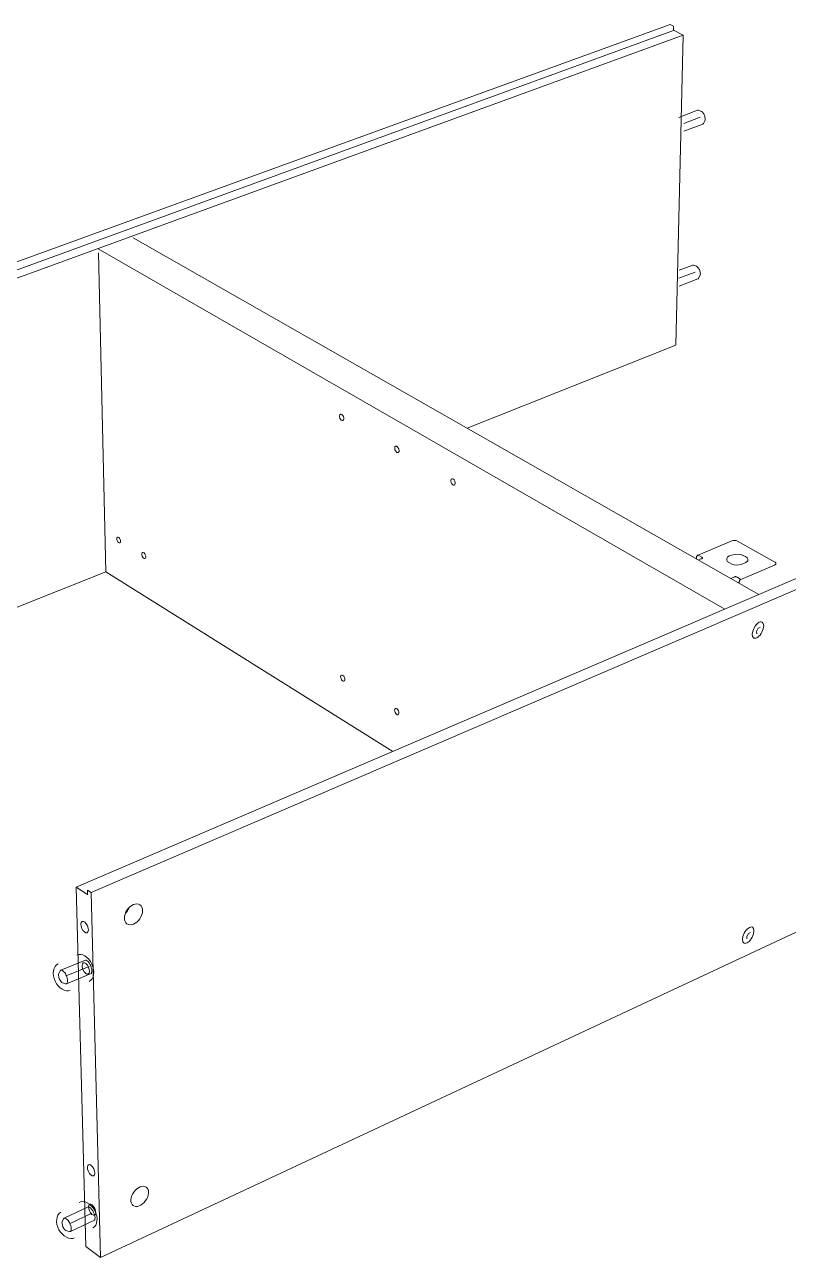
# Model space of a CAD drawing. Header units: metres. Extents: x -0.7 to 7.4, y 0 to 11.2.
# Drawn here: x 0.8273 to 0.8762, y 0.8441 to 0.9231 of the extents above; entities that cross this region are included whole.
import ezdxf

# ---------------------------------------------------------------- set-up
doc = ezdxf.new("R2010")
doc.units = ezdxf.units.M
doc.header["$MEASUREMENT"] = 0
doc.layers.add('PDF7_Geometry_Num_Penna__7', color=7, linetype='Continuous', lineweight=18)

msp = doc.modelspace()

# ---------------------------------------------------------------- linework, layer by layer
at = {"layer": 'PDF7_Geometry_Num_Penna__7', "color": 7, "linetype": 'Continuous', "lineweight": 18, "flags": 128}
for points in [[(0.791054430434857, 0.8949423627813343), (0.8686461387681904, 0.9231173127813344), (0.8688556887681903, 0.9230125377813343)], [(0.8688484921015236, 0.9227639352813343), (0.8688559004348569, 0.9230126436146677)], [(0.7912391096015237, 0.8944309408368898), (0.8688622151570792, 0.9227424158368899)], [(0.8694774948793014, 0.9224516563924454), (0.7918543893237459, 0.8941401813924454), (0.7912691309904125, 0.8945374091702232), (0.791249375434857, 0.8948108119480009)], [(0.8556324487681902, 0.897246178059112), (0.8690118987681903, 0.9025710058368899), (0.8694775654348569, 0.9224517975035564), (0.8688485626570792, 0.9227640058368899)], [(0.8695106207126347, 0.9167916897257787), (0.8705537846015237, 0.917181861948001)], [(0.872139944045968, 0.8856562991702231), (0.8319945384904125, 0.9087427825035566)], [(0.8342354534904125, 0.9094460450035565), (0.8743194757126348, 0.8865923950035566)], [(0.8324868751570792, 0.8880332452813342), (0.8320003946015235, 0.9085003536146676)], [(0.8692005643237458, 0.9068643113924454), (0.8702437282126347, 0.9072548363924453)], [(0.8692085018237458, 0.9063638961146677), (0.870417824045968, 0.906817215559112)], [(0.8305805346015237, 0.8678353063924454), (0.9105513762681903, 0.9021295397257787), (0.911024804045968, 0.9018928258368899)], [(0.9115755959904126, 0.9018976941702231), (0.8315313765459682, 0.8674764608368898)], [(0.8703209159904125, 0.8888717627813344), (0.870323385434857, 0.8889599572257788)], [(0.8703233148793014, 0.8889599572257788), (0.8703282537681902, 0.8889864155591121), (0.8703356621015237, 0.8890156961146676), (0.8703473037681904, 0.8890428600035565), (0.8703645898793014, 0.8890668488924454), (0.870384345434857, 0.8890887211146676), (0.8704058648793014, 0.8891081238924455), (0.8704280898793014, 0.8891208238924454)], [(0.8704497504348571, 0.8887990905591122), (0.8706060309904126, 0.8888647072257788)], [(0.8706061721015237, 0.8888645308368898), (0.870632630434857, 0.8888768780591121)], [(0.8729245218237459, 0.8876995527813343), (0.8731682912681903, 0.88756055833689), (0.8753287023793014, 0.8884791916702233)], [(0.8754162265459682, 0.8885747944480009), (0.8754112876570792, 0.8885525694480011), (0.8754014098793014, 0.8885331666702232), (0.8753820071015237, 0.8885137638924454), (0.8753576654348569, 0.8884964777813343), (0.8753287376570792, 0.8884791916702233)], [(0.8753452476570792, 0.888669550559112), (0.8753699421015236, 0.8886522644480009), (0.8753896976570792, 0.8886356838924455), (0.8754038087681902, 0.8886162811146677), (0.8754136865459681, 0.8885961727813344), (0.8754161559904126, 0.8885746533368898)], [(0.8324868751570792, 0.8880332452813342), (0.793504577934857, 0.8725184313924453)], [(0.8508637046015236, 0.8765340302813341), (0.8324868046015236, 0.8880331747257788)], [(0.8728929482126349, 0.8877162744480009), (0.8728756621015237, 0.8877236827813343), (0.8728541426570792, 0.8877310911146677), (0.8728294482126346, 0.8877332077813342), (0.8728047537681903, 0.8877332077813342), (0.8727832343237458, 0.8877286216702233), (0.8727634787681903, 0.8877236827813343), (0.8725200621015237, 0.887619260559112)], [(0.8729243807126347, 0.8876994116702231), (0.8728929834904124, 0.8877163450035566)], [(0.8730611526570792, 0.8873090630591121), (0.8730636221015237, 0.8873972575035565)], [(0.873063551545968, 0.8873972575035565), (0.8730660209904125, 0.887426538059112), (0.8730758987681901, 0.8874526436146676), (0.8730875404348568, 0.887482276948001), (0.873104826545968, 0.8875069713924455), (0.8731245821015237, 0.8875288436146676), (0.8731461015459681, 0.8875482463924455), (0.8731683265459681, 0.8875605936146675)], [(0.8741716618237458, 0.8842181300035564), (0.8742884312681902, 0.884423799448001)], [(0.8741873604348569, 0.8840781125035566), (0.8741718382126347, 0.8842181652813342)], [(0.8742882901570792, 0.884423799448001), (0.8744159957126347, 0.884482360559112)], [(0.8312044926570792, 0.8447844183368899), (0.8321361787681903, 0.8440993238924456), (0.8760658315459681, 0.8646415738924454), (0.9099003954348569, 0.8804633044480009)], [(0.8305803582126349, 0.8678353416702232), (0.8312993193237459, 0.8673478027813344)], [(0.8305803582126349, 0.8678353416702232), (0.8312047748793014, 0.8447844888924454)], [(0.8312993546015236, 0.867347696948001), (0.831292299045968, 0.8676401497257787)], [(0.8312923696015236, 0.8676398675035565), (0.8315312001570792, 0.8674765313924454), (0.8321362140459682, 0.8440993591702232)], [(0.8337278062681903, 0.8661623988924454), (0.8337740201570792, 0.8662093183368899), (0.8338177646015236, 0.8662580016702232), (0.8338569229348569, 0.8663112711146678), (0.8338936118237459, 0.8663648933368898), (0.8339278312681903, 0.866423454448001), (0.8339592284904126, 0.8664820155591122), (0.8339835701570791, 0.8665405766702232)], [(0.8735472451570792, 0.8646579075035565), (0.8736640146015237, 0.8648635769480009)], [(0.8735629437681903, 0.8645178900035565), (0.873547421545968, 0.8646579427813343)], [(0.8736638734904124, 0.8648634358368898), (0.873791579045968, 0.8649219969480009)], [(0.8295943796015236, 0.8625095613924455), (0.831182937934857, 0.8631579669480012)], [(0.831219767934857, 0.8631491475035564), (0.8313372429348569, 0.8630598947257787)], [(0.8299276840459681, 0.8621378394480009), (0.8313994729348569, 0.8627386200035566)], [(0.8315587873793014, 0.8623183558368899), (0.8315803068237457, 0.86246440583689)], [(0.8342445551570791, 0.848251341948001), (0.8342692496015236, 0.8482827391702232), (0.8342911218237459, 0.8483148419480009)], [(0.8297983204348569, 0.8466023527813343), (0.8313470148793013, 0.8473403638924454)], [(0.8313844446015237, 0.8473339080591121), (0.8315068584904125, 0.847251358059112)], [(0.8301521565459681, 0.8462502452813343), (0.831587256545968, 0.8469339286146677)], [(0.8302033093237459, 0.8457524405591123), (0.8317520037681904, 0.8464900988924454)]]:
    msp.add_lwpolyline(points, dxfattribs=at)
for points in [[(0.869188005434857, 0.9171729013924454), (0.8703976804348569, 0.9176262208368898, -0.1993425244505452), (0.8704599457126346, 0.9176255858368898), (0.8706359818237457, 0.9175557358368899, -0.1134721653384152), (0.8707324312681902, 0.9174822522257788, -0.0799641787228864), (0.8708427096015237, 0.9172897766702232, -0.07672135006454114), (0.8708857484904126, 0.9170721127813344, -0.1171111808181833), (0.8708616184904125, 0.9169536147257787), (0.8707744823793014, 0.9167849869480009, -0.1929149675325515), (0.870727880434857, 0.9167442763924455), (0.8695185582126347, 0.916290956948001)], [(0.869210054045968, 0.9073702300035565), (0.8700877651570791, 0.9076986661146677, -0.1953584565110127), (0.8701498540459681, 0.9076981722257788), (0.8703258901570793, 0.9076283222257787, -0.1134721652617379), (0.8704223748793014, 0.9075550502813343, -0.07996417865923744), (0.8705326532126346, 0.9073625747257789, -0.07695179689895161), (0.8705756921015235, 0.9071449108368899, -0.1171111807614793), (0.8705515268237458, 0.9070263775035566), (0.8704643907126348, 0.9068581025035566)], [(0.8753452123793014, 0.8886694800035566), (0.8729660790459689, 0.8900102825035582, 0.2031741522666936), (0.8725828212681903, 0.8900296147257788), (0.8704280546015236, 0.8891208591702232), (0.8706697073793014, 0.8889815119480009), (0.8707012457126347, 0.8889647902813342), (0.8707132401570791, 0.8889549125035566), (0.870723117934857, 0.8889429180591122), (0.870723117934857, 0.8889326875035566), (0.8707210012681902, 0.8889210458368899), (0.8707086540459681, 0.8889108152813343), (0.8706937315459681, 0.8889012902813344), (0.8706327009904126, 0.8888769486146676), (0.8706210593237459, 0.8888794180591121), (0.8706061721015237, 0.888874196948001)], [(0.8736120151570793, 0.8887498075035566, -0.3368099092559297), (0.8724369123793014, 0.8886137411146677), (0.8723956373793015, 0.8886401994480011), (0.8723585957126346, 0.8886670105591121), (0.8723271984904126, 0.8886966438924454), (0.8723032096015235, 0.8887255716702231), (0.8722834540459681, 0.8887573216702233), (0.8722686373793014, 0.8887890716702233)], [(0.8315730748793014, 0.8625722500035565, 0.04362434385694171), (0.831507810990413, 0.8627825055591123, 0.04435429870835594), (0.8314076221015242, 0.8629775916702235)], [(0.8299971107126347, 0.8616846258368899, 0.1147302983019245), (0.8300246626570792, 0.8618472563924453, 0.0774831735937433), (0.8299551654348571, 0.8621485286146677, 0.07952231298484941), (0.8297933462681903, 0.8624118772257787, 0.1138966659967134), (0.8296607018237474, 0.8625099494480041, 0.3926488944007529), (0.8295492946015236, 0.8624674044480011), (0.8294670973793015, 0.8622970127813343, 0.1164458979931662), (0.829445789601519, 0.8621769625035561, 0.1605319036584542), (0.8296142896178456, 0.8617661470181327, 0.1126792306949251), (0.8297101259904125, 0.8617009947257787), (0.8298879259904125, 0.8616367891702232, 0.1835102655670951), (0.8299502618237458, 0.8616377769480008), (0.8315384673793015, 0.8622858297257788)], [(0.831770312934857, 0.8465236127813343), (0.8317837184904125, 0.8466703683368899, 0.07697252890997494), (0.83176999543486, 0.8467781066702241, 0.04190297993978923), (0.8316932309904113, 0.8469837055591115, 0.04156260479867799), (0.8315817532126348, 0.8471735000035566)]]:
    msp.add_lwpolyline(points, format="xyb", dxfattribs=at)
msp.add_lwpolyline([(0.8511293109904124, 0.8960854686146675), (0.8511515359904125, 0.8960692408368899), (0.851176230434857, 0.8960466630591121), (0.8511977498793014, 0.8960198519480009), (0.851217505434857, 0.8959884547257788), (0.851234791545968, 0.8959538825035565), (0.8512489026570792, 0.8959196630591121), (0.851258780434857, 0.895883326948001), (0.8512661887681903, 0.8958469908368899), (0.8512686582126348, 0.8958127713924454), (0.8512661887681903, 0.8957806686146675), (0.851258780434857, 0.8957517408368898), (0.8512489026570792, 0.8957273991702231), (0.851234791545968, 0.8957079963924454), (0.851217505434857, 0.895695649170223), (0.8511977498793014, 0.8956861241702231), (0.851176230434857, 0.8956861241702231), (0.8511515359904125, 0.8956910630591121), (0.8511268415459681, 0.8957002352813342), (0.8511053221015237, 0.8957175213924453), (0.8510806276570791, 0.8957415102813343), (0.8510591082126348, 0.8957690269480009), (0.8510393526570792, 0.8957979547257786), (0.8510220665459681, 0.8958321741702231), (0.8510076026570793, 0.8958663936146675), (0.8509980776570791, 0.8959027297257787), (0.8509906693237459, 0.8959394186146676), (0.8509881998793014, 0.8959739908368898), (0.8509906693237459, 0.8960050352813342), (0.8509980776570791, 0.8960343158368897), (0.8510076026570793, 0.8960590102813343), (0.8510220665459681, 0.8960784130591121), (0.8510393526570792, 0.896092876948001), (0.8510591082126348, 0.8961002852813342), (0.8510806276570791, 0.8961002852813342), (0.8511053221015237, 0.8960953463924455)], close=True, dxfattribs=at)
msp.add_lwpolyline([(0.8296818684904124, 0.8463792913924455, 0.1180209725132028), (0.8296689568237459, 0.8462621338924455, 0.1603413974079907), (0.8298575871015238, 0.8458664936146677, 0.1139213562147905), (0.8299598926570791, 0.8458017236146675), (0.8301411146015237, 0.8457477838924455, 0.4078640376913205), (0.830247406545968, 0.8458017236146678, 0.1134711537641573), (0.8302656451570793, 0.8459656947257786, 0.07781978971206009), (0.8301788618237458, 0.8462623808368898, 0.08025136573443943), (0.8300024376570792, 0.8465163808368897, 0.115101054341826), (0.8298641487681896, 0.8466066919479989, 0.3925855503879363), (0.8297559518237458, 0.8465575147257788)], format="xyb", close=True, dxfattribs=at)
at = {"layer": 'PDF7_Geometry_Num_Penna__7', "color": 7, "linetype": 'Continuous', "lineweight": 18}
msp.add_arc((0.8736206420370791, 0.8653542947896733), 0.00016875927499993, 279.6447328884024, 281.5945779181017, dxfattribs=at)
for centre, major_axis, ratio in [((0.8475882005172136, 0.8979454944092369), (-7.959006512769931e-05, 0.0002026758884658975), 0.5506910552353665), ((0.8547291565925056, 0.8938068129838346), (-8.319377512033821e-05, 0.0002043412667968037), 0.5602714695192267), ((0.8333000900165399, 0.8900838430364781), (-7.444420659352691e-05, 0.0001899412146703083), 0.5253465815984256), ((0.8349080867299065, 0.8890885197971978), (-7.652897681453831e-05, 0.0001918359389994073), 0.523381103699641), ((0.8476562314441309, 0.8812265862720668), (-8.157964337407452e-05, 0.0001949449492787414), 0.5467112126845799), ((0.8511202471098009, 0.8790808924500234), (-8.41853624725664e-05, 0.000196283492930216), 0.550156293351362), ((0.8342468897607674, 0.8660878512784974), (0.0004143345675442501, 0.0006079861162574529), 0.6722263008622763), ((0.8311196107883562, 0.865266274632959), (-0.0001544396188839504, 0.0003602380465611567), 0.505387373249323), ((0.831189339233881, 0.8626227481419363), (-0.0001563755801888833, 0.000360269129092039), 0.5004732623513409), ((0.83153123893835, 0.84968605712904), (-0.00015645568897249, 0.0003521301926213693), 0.4914784251932139), ((0.8346476870692148, 0.8480081039414349), (0.000419537629641864, 0.0005865770160262685), 0.6514602090229847), ((0.8315980299083733, 0.8471526924523813), (-0.0001604585697532191, 0.0003498105629794468), 0.4894887027499726)]:
    msp.add_ellipse(centre, major_axis=major_axis, ratio=ratio, dxfattribs=at)
msp.add_ellipse((0.872942546351634, 0.8888281640635545), major_axis=(-0.0006820154513960118, 1.849772844320096e-05), ratio=0.4927365265277513, start_param=2.962105295698145, end_param=6.454452179062301, dxfattribs=at)
for points in [[(0.8706389098793014, 0.9175547833368898), (0.870640025460587, 0.9175547833368898), (0.8706344629209354, 0.9175558416702231), (0.8706357348793018, 0.9175558416702231)], [(0.8708616184904125, 0.9169534383368898), (0.8708624073255047, 0.9169534383368898), (0.87086197126819, 0.9169566133368903), (0.870863735157079, 0.9169566133368903)], [(0.8703288534904124, 0.9076275813924455), (0.8703299690716981, 0.9076275813924455), (0.8703246201570799, 0.9076282869480011), (0.8703256784904129, 0.9076282869480011)], [(0.8704178946015236, 0.9068167569480009), (0.8704394140459681, 0.906824518059112), (0.8704567001570792, 0.9068414513924453), (0.8704662251570789, 0.9068615597257788)], [(0.8705515621015236, 0.9070264127813344), (0.8705523509366155, 0.9070264127813344), (0.8705516217379384, 0.9070295877813341), (0.8705536787681901, 0.9070295877813341)], [(0.874014146545968, 0.8844426730591121), (0.873868096545968, 0.8841604508368899), (0.8738638632126347, 0.8838732897257785), (0.8740042687681898, 0.8838002647257784)], [(0.8745327298793014, 0.8848219091702232), (0.8743923243237457, 0.8848945813924454), (0.8741601965459679, 0.8847248952813342), (0.8740141465459678, 0.8844426730591121)], [(0.8742789768237458, 0.8847492016702232), (0.8742808765902195, 0.8847492016702232), (0.8742711012167302, 0.8847477905591121), (0.8742733323793015, 0.8847477905591121)], [(0.8745224993237458, 0.8841795008368899), (0.8746685493237458, 0.8844613702813341), (0.8746727826570794, 0.8847492369480009), (0.8745327298793016, 0.8848219091702231)], [(0.8740042687681903, 0.8838002647257787), (0.8741446743237458, 0.8837279452813341), (0.8743768021015234, 0.8838979841702231), (0.8745224993237456, 0.8841795008368898)], [(0.8739083132126347, 0.8652615102813342), (0.873767907657079, 0.8653341825035568), (0.8735357798793012, 0.8651644963924455), (0.8733897298793011, 0.8648822741702232)], [(0.8738980826570791, 0.8646191019480011), (0.8740441326570791, 0.864901324170223), (0.8740483659904125, 0.8651888380591121), (0.8739083132126347, 0.8652615102813342)], [(0.8733897298793013, 0.8648822741702232), (0.8732436798793015, 0.8646004047257787), (0.8732394465459682, 0.8643132436146678), (0.8733798521015237, 0.8642402186146678)], [(0.8733798521015237, 0.8642402186146676), (0.8735202576570792, 0.8641675463924454), (0.8737523854348568, 0.8643375852813342), (0.8738980826570792, 0.8646191019480011)], [(0.8294146746015236, 0.8629121513924455), (0.8290950579348569, 0.8627625736146676), (0.8290125079348569, 0.8622644513924452), (0.8292298190459679, 0.8617998430591121)], [(0.8315853162681903, 0.8629029791702231), (0.8313680051570791, 0.8633679402813342), (0.8309323246015237, 0.8636233513924455), (0.830612707934857, 0.8634734208368894)], [(0.8312225196015237, 0.8631465722257787), (0.8312080557126348, 0.8631585666702232), (0.8311935918237461, 0.8631624472257786), (0.8311830084904123, 0.8631578611146674)], [(0.831338971545968, 0.8630586952813343), (0.8313396771015237, 0.8630586952813343), (0.8313364188219873, 0.8630597536146675), (0.8313372076570792, 0.8630597536146675)], [(0.8314076926570793, 0.8629777327813344), (0.8313868787681903, 0.8630101883368898), (0.831363595434857, 0.8630377050035567), (0.8313389009904127, 0.8630585188924454)], [(0.8314008134904124, 0.8617906708368899), (0.8317204301570792, 0.8619402486146678), (0.8318029801570791, 0.8624383708368899), (0.8315853162681907, 0.862902979170223)], [(0.8315386084904125, 0.8622859708368898), (0.8315498973793015, 0.8622905569480008), (0.8315573057126345, 0.8623039625035566), (0.8315590696015238, 0.862322306948001)], [(0.8315806596015237, 0.8624670163924454), (0.8315838346015236, 0.8624984136146676), (0.831581365157079, 0.8625347497257786), (0.8315732512681898, 0.8625721441702229)], [(0.8315803068237457, 0.8624642647257788), (0.8315813651570791, 0.8624642647257788), (0.8315792050614834, 0.862467086948001), (0.8315806596015237, 0.862467086948001)], [(0.829229819045968, 0.8617998430591121), (0.8294474829348569, 0.8613352347257787), (0.8298831634904126, 0.8610798236146675), (0.8302027801570789, 0.8612294013924455)], [(0.8299501559904126, 0.8616378122257786), (0.8299713226570792, 0.8616462788924454), (0.8299886087681903, 0.8616632122257788), (0.8299963698793013, 0.8616840261146675)], [(0.8317633984904126, 0.8471089416702232), (0.8315199818237458, 0.8475604972257786), (0.8310705429348569, 0.8477905083368898), (0.8307597457126346, 0.8476225861146679)], [(0.8313873726570791, 0.8473315091702233), (0.8313725559904125, 0.8473424452813343), (0.8313577393237459, 0.8473456202813344), (0.8313471559904126, 0.8473403286146677)], [(0.8315086576570792, 0.8472501938924455), (0.8315093632126348, 0.8472501938924455), (0.8315061049330977, 0.8472512522257788), (0.83150689376819, 0.8472512522257788)], [(0.8315818590459682, 0.8471735352813343), (0.8315592812681902, 0.847204226948001), (0.831534234045968, 0.84723139083689), (0.8315084812681901, 0.8472500880591124)], [(0.8316427484904125, 0.8459878138924454), (0.8319535457126347, 0.846155030559112), (0.8320071679348569, 0.8466577388924456), (0.8317633984904125, 0.8471089416702233)], [(0.829595579045968, 0.8469942888924454), (0.8292851346015235, 0.8468263666702232), (0.8292311596015235, 0.8463243638924455), (0.8294745762681903, 0.8458728083368899)], [(0.831752039045968, 0.8464902047257787), (0.8317629751570793, 0.8464954963924454), (0.8317693251570791, 0.846508901948001), (0.8317703834904121, 0.8465272463924456)], [(0.8317835773793014, 0.8466704036146677), (0.8317842829348567, 0.8466704036146677), (0.8317824617980157, 0.846672873059112), (0.8317835773793014, 0.846672873059112)], [(0.8294745762681903, 0.8458728083368899), (0.8297186984904125, 0.8454216055591119), (0.8301681373793013, 0.8451912416702231), (0.8304785818237455, 0.8453591638924455)]]:
    msp.add_open_spline(points, degree=3, dxfattribs=at)

doc.saveas('drawing.dxf')
